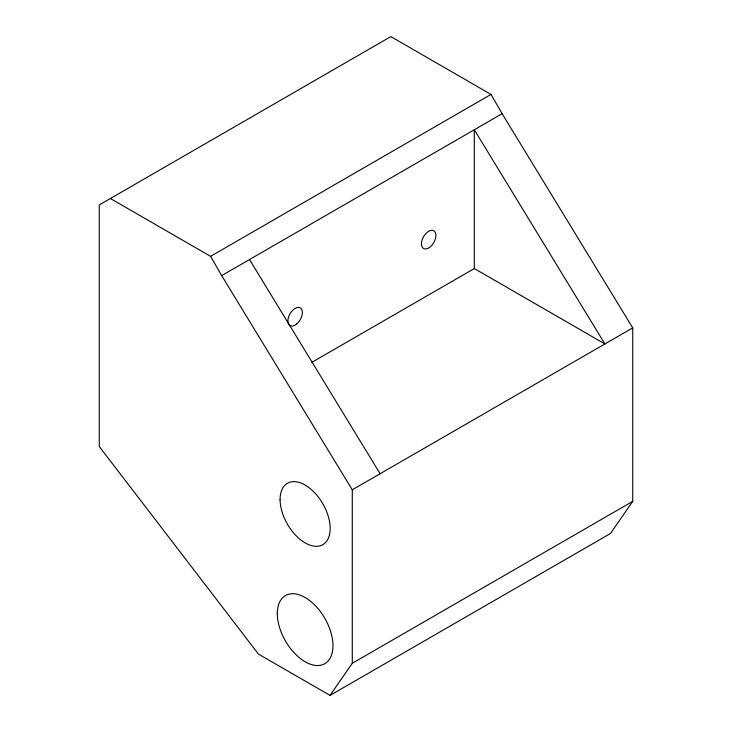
<?xml version="1.0" encoding="UTF-8"?>
<svg xmlns="http://www.w3.org/2000/svg" width="732" height="732" viewBox="0 0 732 732"><rect width="100%" height="100%" fill="white"/><g stroke="black" fill="none" stroke-linecap="round" stroke-linejoin="round"><path stroke-width="1.1" d="M330.031 695.4L352.284 663.274L632.732 501.365L632.732 327.89L502.125 113.698L490.998 94.428L390.842 36.6L99.268 204.933L99.268 446.52L258.433 654.069L330.031 695.4L610.47 533.491L632.732 501.365M110.404 198.509L210.56 256.337L490.998 94.428M210.56 256.337L221.686 275.607L502.125 113.698M311.896 362.313L474.309 268.543L604.907 343.948L474.309 129.765L474.309 268.543M352.284 663.274L352.284 489.799L632.732 327.89M249.511 259.549L380.109 473.732M221.686 275.607L352.284 489.799M430.553 246.62A10.23 5.902 -60 0 0 433.792 230.772A10.23 5.902 -60 0 0 421.687 241.505A10.23 5.902 -60 0 0 430.553 246.62M297.009 323.718A10.23 5.902 -60 0 0 300.248 307.87A10.23 5.902 -60 0 0 288.143 318.603A10.23 5.902 -60 0 0 297.009 323.718M280.091 499.517A35.411 20.441 60 0 0 317.651 546.237A35.411 20.441 60 0 0 317.651 496.159A35.411 20.441 60 0 0 280.091 499.517M277.309 613.562A39.345 22.719 60 0 0 319.042 665.48A39.345 22.719 60 0 0 319.042 609.838A39.345 22.719 60 0 0 277.309 613.562"/></g></svg>
